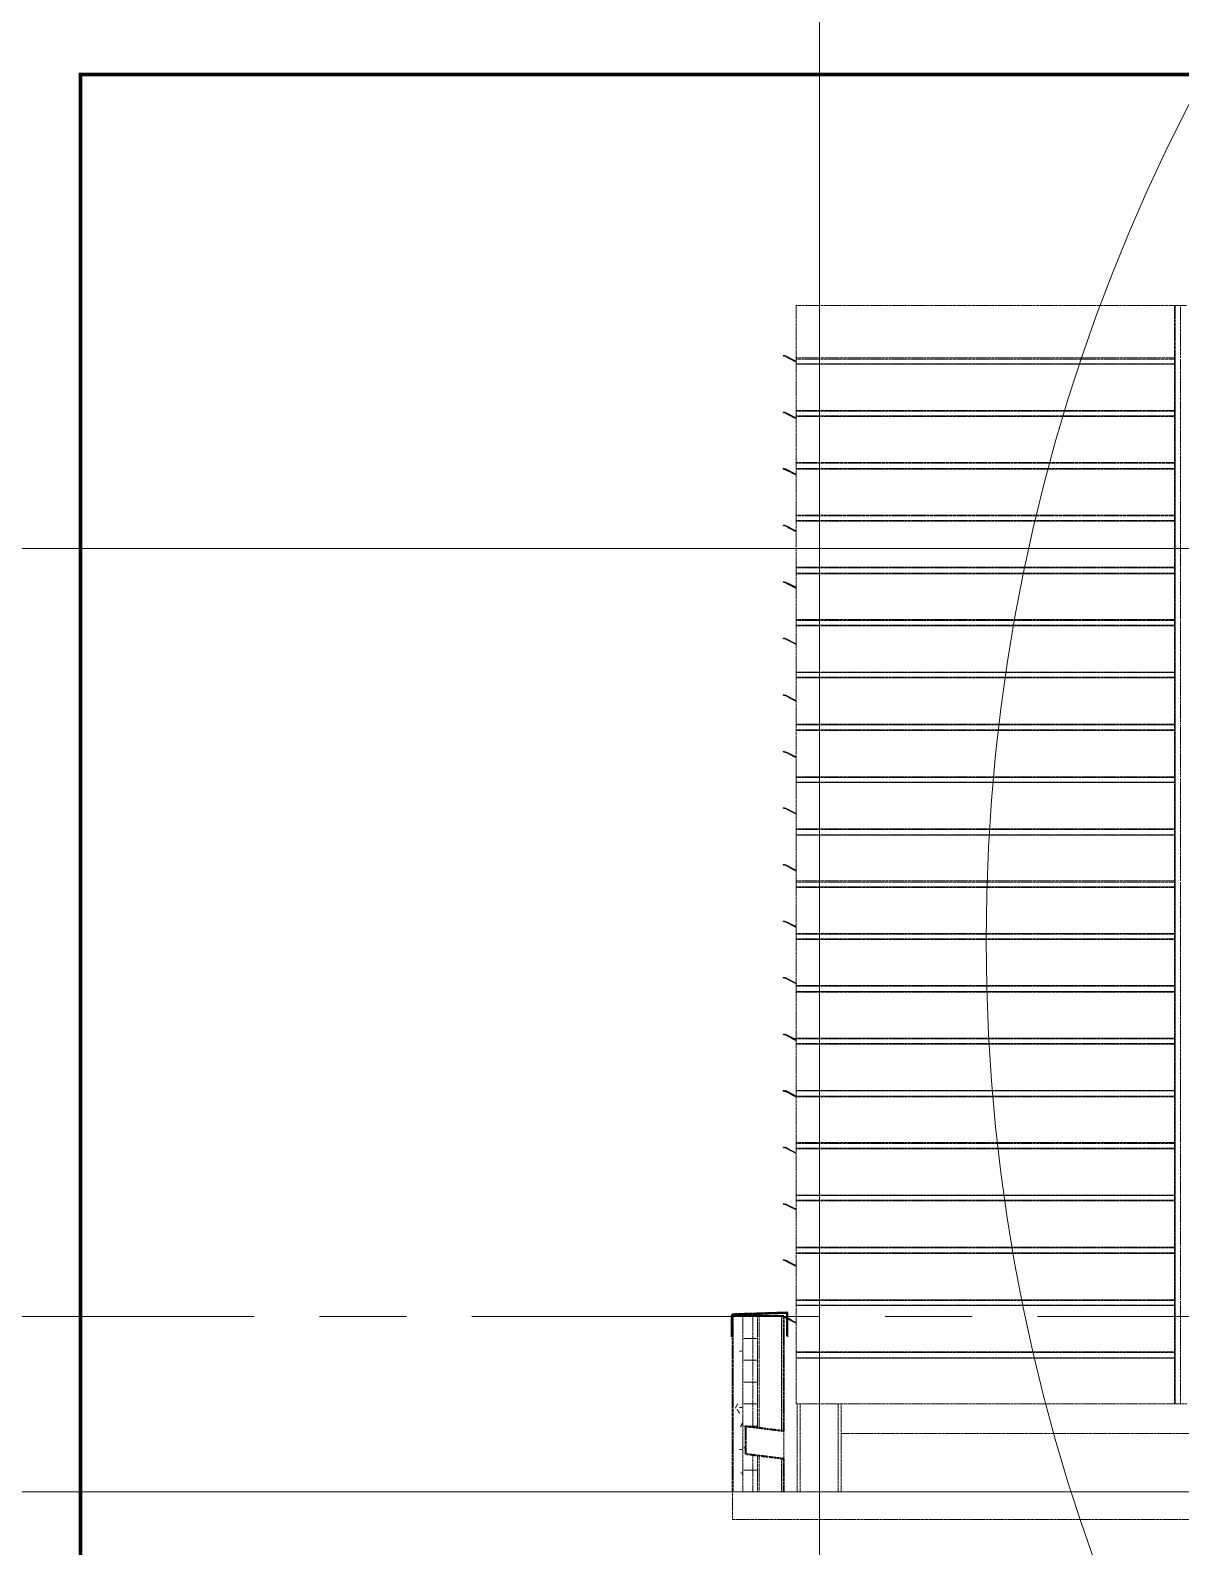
# Model space of a CAD drawing. Header units: inches. Extents: x 841 to 14369, y -4386 to -3225.
# Drawn here: x 5253.6 to 5568.3, y -4053.7 to -3639 of the extents above; entities that cross this region are included whole.
import ezdxf
from ezdxf.xclip import XClip

# ---------------------------------------------------------------- set-up
doc = ezdxf.new("R2010")
doc.units = ezdxf.units.IN
doc.header["$MEASUREMENT"] = 0
doc.header["$XCLIPFRAME"] = 0
doc.linetypes.add('NBK_CenterX2', pattern=[1.083333, 0.666667, -0.125, 0.166667, -0.125])
doc.linetypes.add('NBK_Hidden', pattern=[0.125, 0.083333, -0.041667])
doc.layers.get('Defpoints').update_dxf_attribs({"color": 250, "lineweight": 0})
doc.layers.add('!Gridline', color=112, linetype='NBK_CenterX2', lineweight=5)
doc.layers.add('!Linetype_Hidden', color=210, linetype='NBK_Hidden', lineweight=9)

# ---------------------------------------------------------------- blocks, each defined once
blk = doc.blocks.new('A$C5F5E0350')
for p, q in [((-1332.01, -364.16), (-1332.01, 165.69)), ((370.98, 0), (-1596.96, 0)), ((-1596.96, -258), (370.98, -258))]:
    blk.add_line(p, q)
blk = doc.blocks.new('A$C5F5E0AF2')
at = {"lineweight": 13}
for points in [[(-1233.29, 52.16), (-1233.29, 66.5), (-1338.41, 66.5), (-1338.41, 52.16), (-1234.89, 52.16), (-1234.89, 51.84), (-1338.41, 51.84), (-1338.41, 37.76), (-1234.89, 37.76), (-1234.89, 52), (-1234.89, 66.5), (-1234.73, 66.5), (-1231.53, 66.5)], [(-1338.41, 51.2), (-1341.45, 52.8), (-1341.93, 52.8), (-1341.93, 52.64), (-1341.45, 52.64), (-1338.41, 51.04)], [(-1338.41, 53.6), (-1338.41, 50.56), (-1234.89, 50.56), (-1234.89, 50.4), (-1338.41, 50.4), (-1338.41, 50.56), (-1234.89, 50.56)], [(-1233.29, 37.76), (-1233.29, 51.84)], [(-1338.41, 39.36), (-1338.41, 36.32), (-1234.89, 36.32), (-1234.89, 36.16), (-1338.41, 36.16), (-1338.41, 36.32), (-1234.89, 36.32)], [(-1233.29, 23.52), (-1233.29, 37.6)], [(-1338.41, 35.68), (-1341.45, 37.28), (-1341.93, 37.28), (-1341.93, 37.12), (-1341.45, 37.12), (-1338.41, 35.52)], [(-1338.41, 24.96), (-1338.41, 21.92), (-1234.89, 21.92), (-1234.89, 21.76), (-1338.41, 21.76), (-1338.41, 21.92), (-1234.89, 21.92)], [(-1338.41, 20.32), (-1341.45, 21.92), (-1341.93, 21.92), (-1341.93, 21.6), (-1341.45, 21.6), (-1338.41, 20.16)], [(-1233.29, 9.12), (-1233.29, 23.36)], [(-1338.41, 10.72), (-1338.41, 7.68), (-1234.89, 7.68), (-1234.89, 7.52), (-1338.41, 7.52), (-1338.41, 7.68), (-1234.89, 7.68)], [(-1338.41, 8.96), (-1338.41, -5.12)], [(-1234.89, 8.96), (-1338.41, 8.96)], [(-1234.89, 9.12), (-1234.89, 8.96)], [(-1234.89, 9.12), (-1234.89, -5.28)], [(-1233.29, -5.12), (-1233.29, 8.96)], [(-1338.41, 4.8), (-1341.45, 6.4), (-1341.93, 6.4), (-1341.93, 6.24), (-1341.45, 6.24), (-1338.41, 4.64)], [(-1338.41, -3.52), (-1338.41, -6.72), (-1234.89, -6.72), (-1234.89, -6.88), (-1338.41, -6.88), (-1338.41, -6.72), (-1234.89, -6.72)], [(-1338.41, -5.12), (-1234.89, -5.12)], [(-1234.89, -5.28), (-1338.41, -5.28)], [(-1338.41, -5.28), (-1338.41, -19.36)], [(-1234.89, -5.12), (-1234.89, -5.28)], [(-1234.89, -5.28), (-1234.89, -19.52)], [(-1233.29, -19.36), (-1233.29, -5.28)], [(-1338.41, -10.56), (-1341.45, -9.12), (-1341.93, -9.12), (-1341.93, -9.28), (-1341.45, -9.28), (-1338.41, -10.88)], [(-1338.41, -17.92), (-1338.41, -20.96), (-1234.89, -20.96), (-1234.89, -21.12), (-1338.41, -21.12), (-1338.41, -20.96), (-1234.89, -20.96)], [(-1338.41, -19.36), (-1234.89, -19.36)], [(-1234.89, -19.68), (-1338.41, -19.68)], [(-1338.41, -19.68), (-1338.41, -33.76)], [(-1234.89, -19.36), (-1234.89, -19.68)], [(-1234.89, -19.52), (-1234.89, -33.76)], [(-1233.29, -33.76), (-1233.29, -19.68)], [(-1338.41, -26.08), (-1341.45, -24.48), (-1341.93, -24.48), (-1341.93, -24.64), (-1341.45, -24.64), (-1338.41, -26.24)], [(-1338.41, -32.16), (-1338.41, -35.2), (-1234.89, -35.2), (-1234.89, -35.36), (-1338.41, -35.36), (-1338.41, -35.2), (-1234.89, -35.2)], [(-1338.41, -33.76), (-1234.89, -33.76)], [(-1338.41, -33.92), (-1338.41, -48)], [(-1234.89, -33.92), (-1338.41, -33.92)], [(-1234.89, -33.76), (-1234.89, -33.92)], [(-1234.89, -33.76), (-1234.89, -48.16)], [(-1233.29, -48), (-1233.29, -33.92)], [(-1338.41, -41.6), (-1341.45, -40), (-1341.93, -40), (-1341.93, -40.16), (-1341.45, -40.16), (-1338.41, -41.76)], [(-1338.41, -46.56), (-1338.41, -49.6), (-1234.89, -49.6), (-1234.89, -49.76), (-1338.41, -49.76), (-1338.41, -49.6), (-1234.89, -49.6)], [(-1338.41, -48), (-1234.89, -48)], [(-1234.89, -48.16), (-1338.41, -48.16)], [(-1338.41, -48.16), (-1338.41, -62.4)], [(-1234.89, -48), (-1234.89, -48.16)], [(-1234.89, -48.16), (-1234.89, -62.4)], [(-1233.29, -62.4), (-1233.29, -48.16)], [(-1338.41, -56.96), (-1341.45, -55.52), (-1341.93, -55.52), (-1341.93, -55.68), (-1341.45, -55.68), (-1338.41, -57.12)], [(-1338.41, -60.8), (-1338.41, -63.84), (-1234.89, -63.84), (-1234.89, -64), (-1338.41, -64), (-1338.41, -63.84), (-1234.89, -63.84)], [(-1338.41, -62.4), (-1234.89, -62.4)], [(-1234.89, -62.56), (-1338.41, -62.56)], [(-1338.41, -62.56), (-1338.41, -76.64)], [(-1234.89, -62.4), (-1234.89, -62.56)], [(-1234.89, -62.4), (-1234.89, -76.8)], [(-1233.29, -76.64), (-1233.29, -62.56)], [(-1338.41, -72.48), (-1341.45, -70.88), (-1341.93, -70.88), (-1341.93, -71.04), (-1341.45, -71.04), (-1338.41, -72.64)], [(-1338.41, -75.04), (-1338.41, -78.24), (-1234.89, -78.24), (-1234.89, -78.4), (-1338.41, -78.4), (-1338.41, -78.24), (-1234.89, -78.24)], [(-1338.41, -76.64), (-1234.89, -76.64)], [(-1338.41, -76.8), (-1338.41, -90.88)], [(-1234.89, -76.8), (-1338.41, -76.8)], [(-1234.89, -76.64), (-1234.89, -76.8)], [(-1234.89, -76.8), (-1234.89, -91.04)], [(-1233.29, -90.88), (-1233.29, -76.8)], [(-1338.41, -88), (-1341.45, -86.4), (-1341.93, -86.4), (-1341.93, -86.56), (-1341.45, -86.56), (-1338.41, -88.16)], [(-1338.41, -89.44), (-1338.41, -92.48), (-1234.89, -92.48), (-1234.89, -92.64), (-1338.41, -92.64), (-1338.41, -92.48), (-1234.89, -92.48)], [(-1338.41, -90.88), (-1234.89, -90.88)], [(-1338.41, -91.2), (-1338.41, -105.28)], [(-1234.89, -91.2), (-1338.41, -91.2)], [(-1234.89, -90.88), (-1234.89, -91.2)], [(-1234.89, -91.04), (-1234.89, -105.28)], [(-1233.29, -105.28), (-1233.29, -91.2)], [(-1338.41, -103.36), (-1341.45, -101.92), (-1341.93, -101.92), (-1341.93, -102.08), (-1341.45, -102.08), (-1338.41, -103.52)], [(-1338.41, -103.68), (-1338.41, -106.72), (-1234.89, -106.72), (-1234.89, -106.88), (-1338.41, -106.88), (-1338.41, -106.72), (-1234.89, -106.72)], [(-1338.41, -105.28), (-1234.89, -105.28)], [(-1234.89, -105.44), (-1338.41, -105.44)], [(-1338.41, -105.44), (-1338.41, -119.52)], [(-1234.89, -105.28), (-1234.89, -105.44)], [(-1234.89, -105.28), (-1234.89, -119.68)], [(-1233.29, -119.52), (-1233.29, -105.44)], [(-1338.41, -118.08), (-1338.41, -118.88), (-1341.45, -117.28), (-1341.93, -117.28), (-1341.93, -117.44), (-1341.45, -117.44), (-1338.41, -119.04), (-1338.41, -121.12), (-1338.41, -121.28), (-1234.89, -121.28), (-1234.89, -121.12), (-1338.41, -121.12), (-1234.89, -121.12)], [(-1338.41, -119.52), (-1234.89, -119.52)], [(-1338.41, -119.68), (-1338.41, -133.92)], [(-1234.89, -119.68), (-1338.41, -119.68)], [(-1234.89, -119.52), (-1234.89, -119.68)], [(-1234.89, -119.68), (-1234.89, -133.92)], [(-1233.29, -133.92), (-1233.29, -119.68)], [(-1338.41, -132.32), (-1338.41, -135.36), (-1234.89, -135.36), (-1234.89, -135.52), (-1338.41, -135.52), (-1338.41, -135.36), (-1234.89, -135.36)], [(-1338.41, -134.24), (-1341.45, -132.8), (-1341.93, -132.8), (-1341.93, -132.96), (-1341.45, -132.96), (-1338.41, -134.56)], [(-1338.41, -133.92), (-1234.89, -133.92)], [(-1338.41, -134.08), (-1338.41, -148.16)], [(-1234.89, -134.08), (-1338.41, -134.08)], [(-1234.89, -133.92), (-1234.89, -134.08)], [(-1234.89, -133.92), (-1234.89, -148.32)], [(-1233.29, -148.16), (-1233.29, -134.08)], [(-1338.41, -146.56), (-1338.41, -149.76), (-1341.45, -148.16), (-1341.93, -148.16), (-1341.93, -148.48), (-1341.45, -148.48), (-1338.41, -149.92), (-1338.41, -149.76), (-1234.89, -149.76)], [(-1338.41, -148.16), (-1234.89, -148.16)], [(-1234.89, -148.32), (-1338.41, -148.32)], [(-1338.41, -148.32), (-1338.41, -162.4)], [(-1234.89, -148.16), (-1234.89, -148.32)], [(-1234.89, -148.32), (-1234.89, -162.56)], [(-1233.29, -162.4), (-1233.29, -148.32)], [(-1338.41, -149.76), (-1234.89, -149.76), (-1234.89, -149.92), (-1338.41, -149.92)], [(-1338.41, -160.96), (-1338.41, -164), (-1234.89, -164), (-1234.89, -164.16), (-1338.41, -164.16), (-1338.41, -164), (-1234.89, -164)], [(-1338.41, -165.28), (-1341.45, -163.68), (-1341.93, -163.68), (-1341.93, -163.84), (-1341.45, -163.84), (-1338.41, -165.44)], [(-1338.41, -162.4), (-1234.89, -162.4)], [(-1234.89, -162.72), (-1338.41, -162.72)], [(-1338.41, -162.72), (-1338.41, -176.8)], [(-1234.89, -162.4), (-1234.89, -162.72)], [(-1234.89, -162.56), (-1234.89, -176.8)], [(-1233.29, -176.8), (-1233.29, -162.72)], [(-1338.41, -175.2), (-1338.41, -178.24), (-1234.89, -178.24), (-1234.89, -178.4), (-1338.41, -178.4), (-1338.41, -178.24), (-1234.89, -178.24)], [(-1338.41, -176.8), (-1234.89, -176.8)], [(-1234.89, -176.96), (-1338.41, -176.96)], [(-1338.41, -176.96), (-1338.41, -191.04)], [(-1234.89, -176.8), (-1234.89, -176.96)], [(-1234.89, -176.8), (-1234.89, -191.2)], [(-1233.29, -191.04), (-1233.29, -176.96)], [(-1338.41, -180.64), (-1341.45, -179.2), (-1341.93, -179.2), (-1341.93, -179.36), (-1341.45, -179.36), (-1338.41, -180.8)], [(-1338.41, -189.6), (-1338.41, -192.64), (-1234.89, -192.64), (-1234.89, -192.8), (-1338.41, -192.8), (-1338.41, -192.64), (-1234.89, -192.64)], [(-1338.41, -196.16), (-1341.45, -194.56), (-1341.93, -194.56), (-1341.93, -194.72), (-1341.45, -194.72), (-1338.41, -196.32)], [(-1338.41, -191.04), (-1234.89, -191.04)], [(-1338.41, -191.2), (-1338.41, -205.44)], [(-1234.89, -191.2), (-1338.41, -191.2)], [(-1234.89, -191.04), (-1234.89, -191.2)], [(-1234.89, -191.2), (-1234.89, -205.44)], [(-1233.29, -205.44), (-1233.29, -191.2)], [(-1338.41, -203.84), (-1338.41, -206.88), (-1234.89, -206.88), (-1234.89, -207.04), (-1338.41, -207.04), (-1338.41, -206.88), (-1234.89, -206.88)], [(-1338.41, -205.44), (-1234.89, -205.44)], [(-1231.53, -233.92), (-1234.73, -233.92), (-1234.89, -233.92), (-1234.89, -219.84), (-1234.89, -205.44), (-1234.89, -205.6), (-1338.41, -205.6), (-1338.41, -219.68), (-1234.89, -219.68), (-1234.89, -219.84), (-1338.41, -219.84), (-1338.41, -233.92), (-1233.29, -233.92), (-1233.29, -219.84)], [(-1233.29, -219.68), (-1233.29, -205.6)], [(-1338.41, -211.68), (-1340.81, -210.4), (-1340.81, -208.96), (-1356.01, -209.44), (-1356.01, -215.2), (-1356.17, -215.52), (-1356.01, -215.2), (-1356.01, -209.6), (-1340.97, -208.96), (-1340.97, -210.4), (-1341.45, -210.08), (-1341.77, -210.08)], [(-1352.97, -258), (-1352.97, -209.92), (-1348.97, -209.92), (-1348.97, -240.32)], [(-1350.25, -240.16), (-1350.25, -209.92)], [(-1348.49, -209.92), (-1348.49, -240.48)], [(-1342.41, -209.92), (-1342.41, -241.12)], [(-1341.77, -210.24), (-1341.45, -210.24), (-1340.97, -210.56), (-1340.97, -215.2), (-1340.65, -215.52), (-1340.81, -215.2), (-1340.81, -210.56), (-1338.41, -211.84)], [(-1356.17, -215.52), (-1356.17, -215.52)], [(-1356.17, -215.52), (-1356.17, -215.52)], [(-1340.65, -215.52), (-1340.65, -215.52)], [(-1340.65, -215.52), (-1340.65, -215.52)], [(-1353.93, -219.52), (-1352.97, -219.52)], [(-1352.97, -216), (-1348.97, -216)], [(-1338.41, -218.08), (-1338.41, -221.28), (-1234.89, -221.28), (-1234.89, -221.44), (-1338.41, -221.44), (-1338.41, -221.28), (-1234.89, -221.28)], [(-1352.97, -221.92), (-1348.97, -221.92)], [(-1352.97, -228), (-1348.97, -228)], [(-1354.41, -233.92), (-1355.05, -235.04)], [(-1353.93, -236.48), (-1354.57, -235.36)], [(-1353.93, -234.88), (-1352.97, -234.88)], [(-1352.97, -233.92), (-1348.97, -233.92)], [(-1338.09, -258), (-1338.09, -233.92)], [(-1337.29, -233.92), (-1337.29, -258)], [(-1326.89, -233.92), (-1326.89, -258)], [(-1326.09, -258), (-1326.09, -233.92)], [(-1353.13, -239.2), (-1353.61, -240.16)], [(-1352.97, -240), (-1348.97, -240)], [(-1341.77, -241.28), (-1341.77, -248.96)], [(-1353.93, -246.4), (-1352.97, -246.4)], [(-1352.97, -245.92), (-1352.17, -245.92)], [(-1350.25, -258), (-1350.25, -248)], [(-1348.97, -248.16), (-1348.97, -258)], [(-1348.49, -248.16), (-1348.49, -258)], [(-1352.97, -253.28), (-1353.61, -252.48)], [(-1352.97, -252), (-1348.97, -252)], [(-1342.41, -248.96), (-1342.41, -258)]]:
    blk.add_lwpolyline(points, dxfattribs=at)
for points in [[(-1234.73, 52), (-1234.73, 66.5)], [(-1234.73, 37.76), (-1234.73, 52)], [(-1338.41, 23.36), (-1234.89, 23.36), (-1234.89, 37.76), (-1234.89, 37.6), (-1338.41, 37.6), (-1338.41, 23.52), (-1234.89, 23.52), (-1234.89, 23.36), (-1234.89, 9.12), (-1338.41, 9.12)], [(-1234.73, 23.36), (-1234.73, 37.76)], [(-1234.73, 9.12), (-1234.73, 23.36)], [(-1234.73, -5.28), (-1234.73, 9.12)], [(-1234.73, -19.52), (-1234.73, -5.28)], [(-1234.73, -33.76), (-1234.73, -19.52)], [(-1234.73, -48.16), (-1234.73, -33.76)], [(-1234.73, -62.4), (-1234.73, -48.16)], [(-1234.73, -76.8), (-1234.73, -62.4)], [(-1234.73, -91.04), (-1234.73, -76.8)], [(-1234.73, -105.28), (-1234.73, -91.04)], [(-1234.73, -119.68), (-1234.73, -105.28)], [(-1234.73, -133.92), (-1234.73, -119.68)], [(-1234.73, -148.32), (-1234.73, -133.92)], [(-1234.73, -162.56), (-1234.73, -148.32)], [(-1234.73, -176.8), (-1234.73, -162.56)], [(-1234.73, -191.2), (-1234.73, -176.8)], [(-1234.73, -205.44), (-1234.73, -191.2)], [(-1234.73, -219.84), (-1234.73, -205.44)], [(-1356.17, -215.52), (-1356.01, -215.2), (-1356.01, -209.6), (-1340.97, -208.96), (-1340.97, -215.2), (-1340.65, -215.52), (-1340.81, -215.2), (-1340.81, -208.96), (-1356.01, -209.44), (-1356.01, -215.2)], [(-1234.73, -233.92), (-1234.73, -219.84)]]:
    blk.add_lwpolyline(points, close=True, dxfattribs=at)
at = {"lineweight": 40}
for points in [[(-1356.01, -215.2), (-1356.01, -209.6), (-1340.97, -208.96), (-1340.97, -215.2), (-1340.65, -215.52), (-1340.81, -215.2), (-1340.81, -208.96), (-1356.01, -209.44)], [(-1356.01, -215.2), (-1356.17, -215.52)]]:
    blk.add_lwpolyline(points, close=True, dxfattribs=at)
for points in [[(-1341.77, -258), (-1341.77, -248.96), (-1352.17, -247.68), (-1352.17, -240), (-1341.77, -241.28), (-1341.77, -209.92), (-1355.85, -209.92), (-1355.85, -257.92)], [(-1356.17, -215.52), (-1356.17, -215.52)], [(-1340.65, -215.52), (-1340.65, -215.52)]]:
    blk.add_lwpolyline(points, dxfattribs=at)
at = {"color": 8, "lineweight": 13, "true_color": 0x787878}
blk.add_lwpolyline([(-1355.85, -209.92), (-1341.77, -209.92)], dxfattribs=at)
for points in [[(-1326.09, -242), (16.75, -242), (16.75, -258), (-1326.09, -258)], [(-1355.85, -265.5), (39.22, -265.5), (39.22, -258), (-1355.85, -258)]]:
    blk.add_lwpolyline(points, close=True)
blk = doc.blocks.new('A$C5F5F6268')
at = {"layer": '!Linetype_Hidden'}
blk.add_blockref('A$C5F5E0AF2', (0, 0), dxfattribs=at)
blk = doc.blocks.new('GRID_ELEV EAST_E')
at = {"layer": '!Gridline'}
for p, q in [((0.034, -3.0856), (0.034, 12.1892)), ((-6.0487, 8.4812), (9.732, 8.4812)), ((-6.0487, 7.0113), (11.0095, 7.0113)), ((-6.0487, 6.6753), (11.0095, 6.6753))]:
    blk.add_line(p, q, dxfattribs=at)

msp = doc.modelspace()

# ---------------------------------------------------------------- linework, layer by layer
at = {"layer": 'Defpoints', "color": 2, "const_width": 1}
msp.add_lwpolyline([(5267.32, -3651.07), (11124.33, -3651.07), (11124.33, -4190.12), (5267.32, -4190.12)], close=True, dxfattribs=at)
at = {"layer": 'Defpoints', "color": 2}
msp.add_circle((6012.98, -3887.96), 497.92, dxfattribs=at)

# ---------------------------------------------------------------- block references
ref = msp.add_blockref('GRID_ELEV EAST_E', (5464.64, -4992.32), dxfattribs=dict(xscale=142.857142857143, yscale=142.857142857143, zscale=142.857142857143))
XClip(ref).set_block_clipping_path([(-32.9321670538, 5.6154180436), (60.0743516113, 14.8345927078)])
at = {"color": 4}
msp.add_blockref('A$C5F5F6268', (6801.5, -3780.72), dxfattribs=at)
at = {"layer": 'Defpoints', "color": 1}
msp.add_blockref('A$C5F5E0350', (6801.5, -3780.72), dxfattribs=at)

doc.saveas('drawing.dxf')
